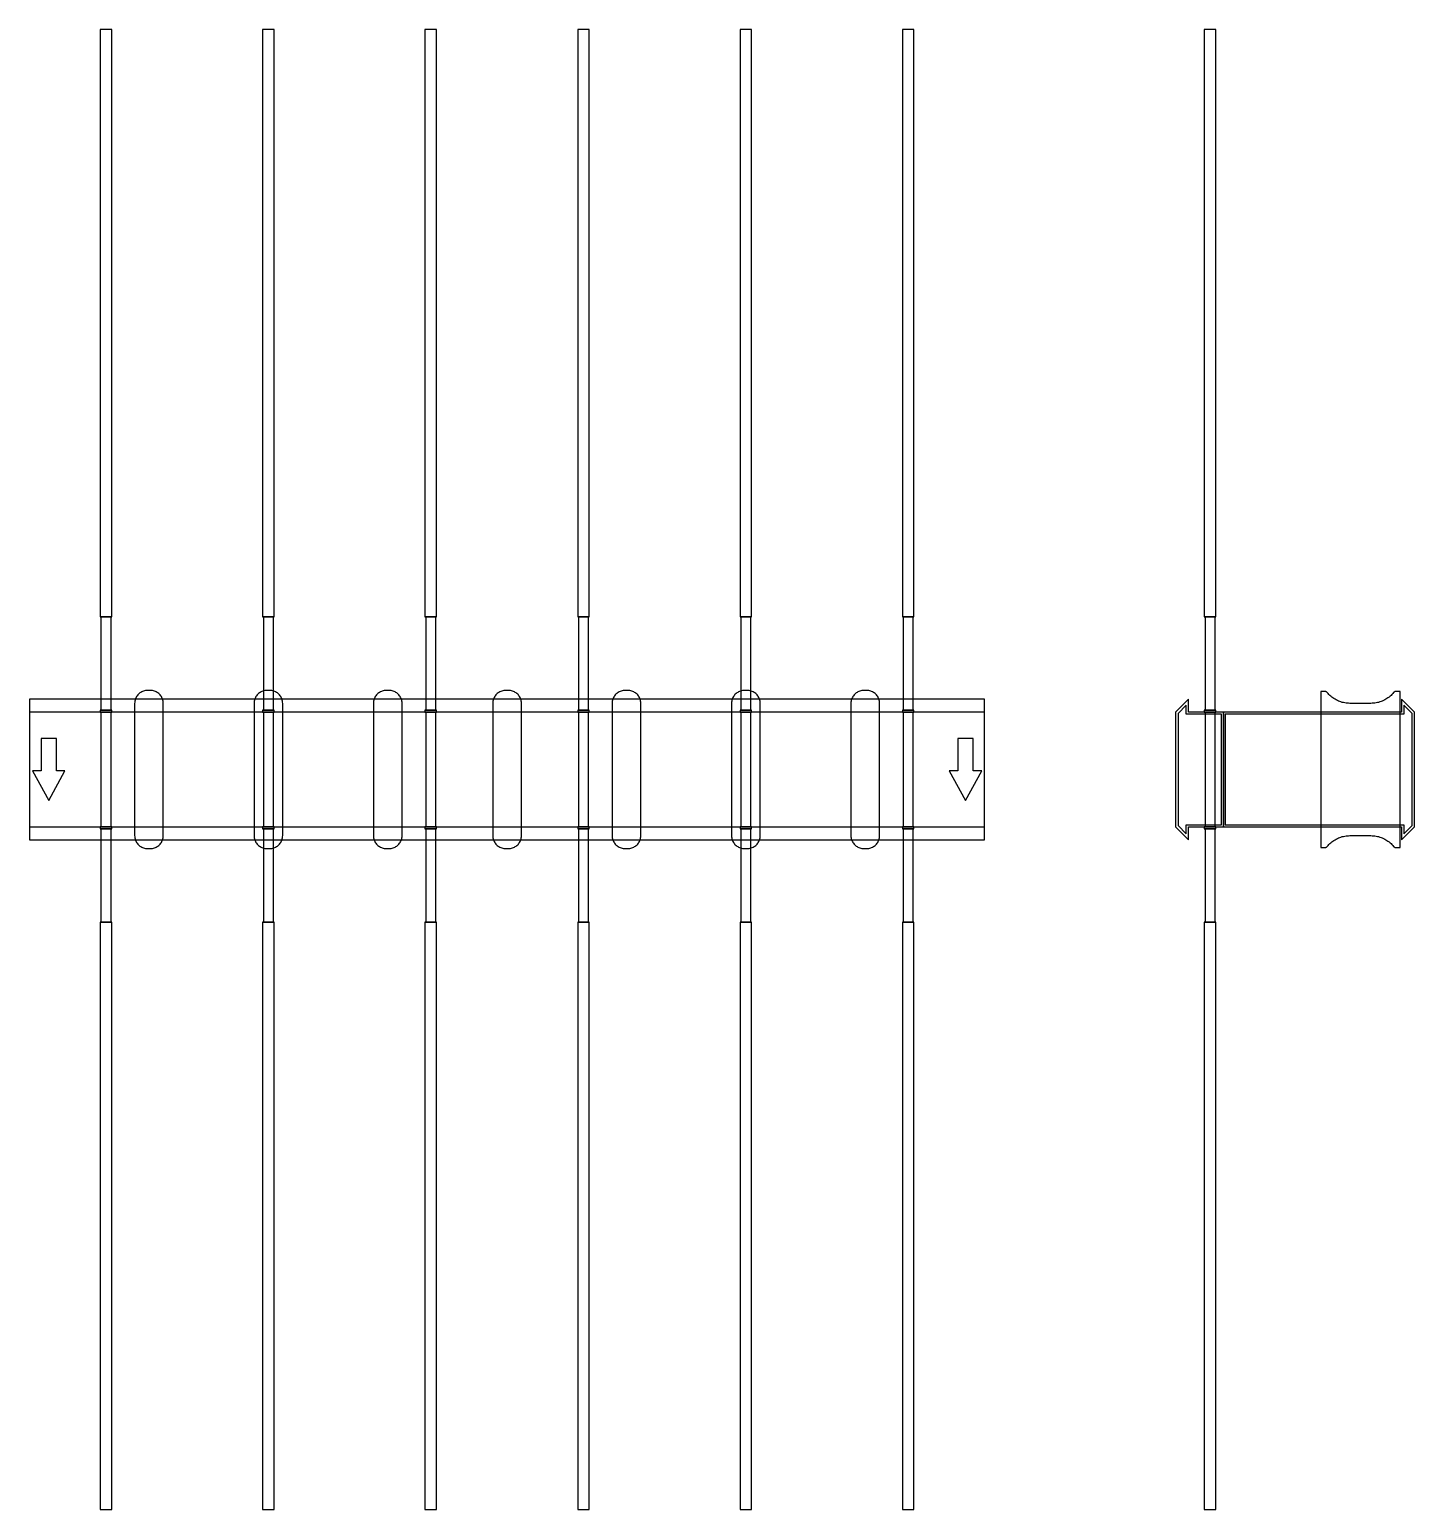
# Model space of a CAD drawing. Extents: x 0 to 1450, y -775 to 775.
import ezdxf

# ---------------------------------------------------------------- set-up
doc = ezdxf.new("R2010")
doc.units = 0
doc.layers.add('Halfen', color=7, linetype='CONTINUOUS')

msp = doc.modelspace()

# ---------------------------------------------------------------- linework, layer by layer
at = {"layer": 'Halfen', "color": 7}
for points in [[(86, 160), (86, 775), (74, 775), (74, 160)], [(256, 160), (256, 775), (244, 775), (244, 160)], [(426, 160), (426, 775), (414, 775), (414, 160)], [(586, 160), (586, 775), (574, 775), (574, 160)], [(756, 160), (756, 775), (744, 775), (744, 160)], [(926, 160), (926, 775), (914, 775), (914, 160)], [(1242, 160), (1242, 775), (1230, 775), (1230, 160)], [(85.25, 62), (85.25, 160), (74.75, 160), (74.75, 62)], [(255.25, 62), (255.25, 160), (244.75, 160), (244.75, 62)], [(425.25, 62), (425.25, 160), (414.75, 160), (414.75, 62)], [(585.25, 62), (585.25, 160), (574.75, 160), (574.75, 62)], [(755.25, 62), (755.25, 160), (744.75, 160), (744.75, 62)], [(925.25, 62), (925.25, 160), (914.75, 160), (914.75, 62)], [(1241.25, 62), (1241.25, 160), (1230.75, 160), (1230.75, 62)], [(140, -69.3), (140, -56.8), (140, 69.3), (139.958, 70.359), (139.834, 71.412), (139.627, 72.452), (139.339, 73.472), (138.972, 74.466), (138.529, 75.429), (138.011, 76.354), (137.422, 77.235), (136.765, 78.068), (136.046, 78.846), (135.268, 79.565), (134.435, 80.222), (133.554, 80.811), (132.629, 81.329), (131.666, 81.772), (130.672, 82.139), (129.652, 82.427), (128.612, 82.634), (127.559, 82.758), (126.5, 82.8), (123.5, 82.8), (122.441, 82.758), (121.388, 82.634), (120.348, 82.427), (119.328, 82.139), (118.334, 81.772), (117.371, 81.329), (116.446, 80.811), (115.565, 80.222), (114.732, 79.565), (113.954, 78.846), (113.235, 78.068), (112.578, 77.235), (111.989, 76.354), (111.471, 75.429), (111.028, 74.466), (110.661, 73.472), (110.373, 72.452), (110.166, 71.412), (110.042, 70.359), (110, 69.3), (110, -56.8), (110, -69.3), (110.042, -70.359), (110.166, -71.412), (110.373, -72.452), (110.661, -73.472), (111.028, -74.466), (111.471, -75.429), (111.989, -76.354), (112.578, -77.235), (113.235, -78.068), (113.954, -78.846), (114.732, -79.565), (115.565, -80.222), (116.446, -80.811), (117.371, -81.329), (118.334, -81.772), (119.328, -82.139), (120.348, -82.427), (121.388, -82.634), (122.441, -82.758), (123.5, -82.8), (126.5, -82.8), (127.559, -82.758), (128.612, -82.634), (129.652, -82.427), (130.672, -82.139), (131.666, -81.772), (132.629, -81.329), (133.554, -80.811), (134.435, -80.222), (135.268, -79.565), (136.046, -78.846), (136.765, -78.068), (137.422, -77.235), (138.011, -76.354), (138.529, -75.429), (138.972, -74.466), (139.339, -73.472), (139.627, -72.452), (139.834, -71.412), (139.958, -70.359), (140, -69.3)], [(265, -69.3), (265, -56.8), (265, 69.3), (264.958, 70.359), (264.834, 71.412), (264.627, 72.452), (264.339, 73.472), (263.972, 74.466), (263.529, 75.429), (263.011, 76.354), (262.422, 77.235), (261.765, 78.068), (261.046, 78.846), (260.268, 79.565), (259.435, 80.222), (258.554, 80.811), (257.629, 81.329), (256.666, 81.772), (255.672, 82.139), (254.652, 82.427), (253.612, 82.634), (252.559, 82.758), (251.5, 82.8), (248.5, 82.8), (247.441, 82.758), (246.388, 82.634), (245.348, 82.427), (244.328, 82.139), (243.334, 81.772), (242.371, 81.329), (241.446, 80.811), (240.565, 80.222), (239.732, 79.565), (238.954, 78.846), (238.235, 78.068), (237.578, 77.235), (236.989, 76.354), (236.471, 75.429), (236.028, 74.466), (235.661, 73.472), (235.373, 72.452), (235.166, 71.412), (235.042, 70.359), (235, 69.3), (235, -56.8), (235, -69.3), (235.042, -70.359), (235.166, -71.412), (235.373, -72.452), (235.661, -73.472), (236.028, -74.466), (236.471, -75.429), (236.989, -76.354), (237.578, -77.235), (238.235, -78.068), (238.954, -78.846), (239.732, -79.565), (240.565, -80.222), (241.446, -80.811), (242.371, -81.329), (243.334, -81.772), (244.328, -82.139), (245.348, -82.427), (246.388, -82.634), (247.441, -82.758), (248.5, -82.8), (251.5, -82.8), (252.559, -82.758), (253.612, -82.634), (254.652, -82.427), (255.672, -82.139), (256.666, -81.772), (257.629, -81.329), (258.554, -80.811), (259.435, -80.222), (260.268, -79.565), (261.046, -78.846), (261.765, -78.068), (262.422, -77.235), (263.011, -76.354), (263.529, -75.429), (263.972, -74.466), (264.339, -73.472), (264.627, -72.452), (264.834, -71.412), (264.958, -70.359), (265, -69.3)], [(390, -69.3), (390, -56.8), (390, 69.3), (389.958, 70.359), (389.834, 71.412), (389.627, 72.452), (389.339, 73.472), (388.972, 74.466), (388.529, 75.429), (388.011, 76.354), (387.422, 77.235), (386.765, 78.068), (386.046, 78.846), (385.268, 79.565), (384.435, 80.222), (383.554, 80.811), (382.629, 81.329), (381.666, 81.772), (380.672, 82.139), (379.652, 82.427), (378.612, 82.634), (377.559, 82.758), (376.5, 82.8), (373.5, 82.8), (372.441, 82.758), (371.388, 82.634), (370.348, 82.427), (369.328, 82.139), (368.334, 81.772), (367.371, 81.329), (366.446, 80.811), (365.565, 80.222), (364.732, 79.565), (363.954, 78.846), (363.235, 78.068), (362.578, 77.235), (361.989, 76.354), (361.471, 75.429), (361.028, 74.466), (360.661, 73.472), (360.373, 72.452), (360.166, 71.412), (360.042, 70.359), (360, 69.3), (360, -56.8), (360, -69.3), (360.042, -70.359), (360.166, -71.412), (360.373, -72.452), (360.661, -73.472), (361.028, -74.466), (361.471, -75.429), (361.989, -76.354), (362.578, -77.235), (363.235, -78.068), (363.954, -78.846), (364.732, -79.565), (365.565, -80.222), (366.446, -80.811), (367.371, -81.329), (368.334, -81.772), (369.328, -82.139), (370.348, -82.427), (371.388, -82.634), (372.441, -82.758), (373.5, -82.8), (376.5, -82.8), (377.559, -82.758), (378.612, -82.634), (379.652, -82.427), (380.672, -82.139), (381.666, -81.772), (382.629, -81.329), (383.554, -80.811), (384.435, -80.222), (385.268, -79.565), (386.046, -78.846), (386.765, -78.068), (387.422, -77.235), (388.011, -76.354), (388.529, -75.429), (388.972, -74.466), (389.339, -73.472), (389.627, -72.452), (389.834, -71.412), (389.958, -70.359), (390, -69.3)], [(515, -69.3), (515, -56.8), (515, 69.3), (514.958, 70.359), (514.834, 71.412), (514.627, 72.452), (514.339, 73.472), (513.972, 74.466), (513.529, 75.429), (513.011, 76.354), (512.422, 77.235), (511.765, 78.068), (511.046, 78.846), (510.268, 79.565), (509.435, 80.222), (508.554, 80.811), (507.629, 81.329), (506.666, 81.772), (505.672, 82.139), (504.652, 82.427), (503.612, 82.634), (502.559, 82.758), (501.5, 82.8), (498.5, 82.8), (497.441, 82.758), (496.388, 82.634), (495.348, 82.427), (494.328, 82.139), (493.334, 81.772), (492.371, 81.329), (491.446, 80.811), (490.565, 80.222), (489.732, 79.565), (488.954, 78.846), (488.235, 78.068), (487.578, 77.235), (486.989, 76.354), (486.471, 75.429), (486.028, 74.466), (485.661, 73.472), (485.373, 72.452), (485.166, 71.412), (485.042, 70.359), (485, 69.3), (485, -56.8), (485, -69.3), (485.042, -70.359), (485.166, -71.412), (485.373, -72.452), (485.661, -73.472), (486.028, -74.466), (486.471, -75.429), (486.989, -76.354), (487.578, -77.235), (488.235, -78.068), (488.954, -78.846), (489.732, -79.565), (490.565, -80.222), (491.446, -80.811), (492.371, -81.329), (493.334, -81.772), (494.328, -82.139), (495.348, -82.427), (496.388, -82.634), (497.441, -82.758), (498.5, -82.8), (501.5, -82.8), (502.559, -82.758), (503.612, -82.634), (504.652, -82.427), (505.672, -82.139), (506.666, -81.772), (507.629, -81.329), (508.554, -80.811), (509.435, -80.222), (510.268, -79.565), (511.046, -78.846), (511.765, -78.068), (512.422, -77.235), (513.011, -76.354), (513.529, -75.429), (513.972, -74.466), (514.339, -73.472), (514.627, -72.452), (514.834, -71.412), (514.958, -70.359), (515, -69.3)], [(640, -69.3), (640, -56.8), (640, 69.3), (639.958, 70.359), (639.834, 71.412), (639.627, 72.452), (639.339, 73.472), (638.972, 74.466), (638.529, 75.429), (638.011, 76.354), (637.422, 77.235), (636.765, 78.068), (636.046, 78.846), (635.268, 79.565), (634.435, 80.222), (633.554, 80.811), (632.629, 81.329), (631.666, 81.772), (630.672, 82.139), (629.652, 82.427), (628.612, 82.634), (627.559, 82.758), (626.5, 82.8), (623.5, 82.8), (622.441, 82.758), (621.388, 82.634), (620.348, 82.427), (619.328, 82.139), (618.334, 81.772), (617.371, 81.329), (616.446, 80.811), (615.565, 80.222), (614.732, 79.565), (613.954, 78.846), (613.235, 78.068), (612.578, 77.235), (611.989, 76.354), (611.471, 75.429), (611.028, 74.466), (610.661, 73.472), (610.373, 72.452), (610.166, 71.412), (610.042, 70.359), (610, 69.3), (610, -56.8), (610, -69.3), (610.042, -70.359), (610.166, -71.412), (610.373, -72.452), (610.661, -73.472), (611.028, -74.466), (611.471, -75.429), (611.989, -76.354), (612.578, -77.235), (613.235, -78.068), (613.954, -78.846), (614.732, -79.565), (615.565, -80.222), (616.446, -80.811), (617.371, -81.329), (618.334, -81.772), (619.328, -82.139), (620.348, -82.427), (621.388, -82.634), (622.441, -82.758), (623.5, -82.8), (626.5, -82.8), (627.559, -82.758), (628.612, -82.634), (629.652, -82.427), (630.672, -82.139), (631.666, -81.772), (632.629, -81.329), (633.554, -80.811), (634.435, -80.222), (635.268, -79.565), (636.046, -78.846), (636.765, -78.068), (637.422, -77.235), (638.011, -76.354), (638.529, -75.429), (638.972, -74.466), (639.339, -73.472), (639.627, -72.452), (639.834, -71.412), (639.958, -70.359), (640, -69.3)], [(765, -69.3), (765, -56.8), (765, 69.3), (764.958, 70.359), (764.834, 71.412), (764.627, 72.452), (764.339, 73.472), (763.972, 74.466), (763.529, 75.429), (763.011, 76.354), (762.422, 77.235), (761.765, 78.068), (761.046, 78.846), (760.268, 79.565), (759.435, 80.222), (758.554, 80.811), (757.629, 81.329), (756.666, 81.772), (755.672, 82.139), (754.652, 82.427), (753.612, 82.634), (752.559, 82.758), (751.5, 82.8), (748.5, 82.8), (747.441, 82.758), (746.388, 82.634), (745.348, 82.427), (744.328, 82.139), (743.334, 81.772), (742.371, 81.329), (741.446, 80.811), (740.565, 80.222), (739.732, 79.565), (738.954, 78.846), (738.235, 78.068), (737.578, 77.235), (736.989, 76.354), (736.471, 75.429), (736.028, 74.466), (735.661, 73.472), (735.373, 72.452), (735.166, 71.412), (735.042, 70.359), (735, 69.3), (735, -56.8), (735, -69.3), (735.042, -70.359), (735.166, -71.412), (735.373, -72.452), (735.661, -73.472), (736.028, -74.466), (736.471, -75.429), (736.989, -76.354), (737.578, -77.235), (738.235, -78.068), (738.954, -78.846), (739.732, -79.565), (740.565, -80.222), (741.446, -80.811), (742.371, -81.329), (743.334, -81.772), (744.328, -82.139), (745.348, -82.427), (746.388, -82.634), (747.441, -82.758), (748.5, -82.8), (751.5, -82.8), (752.559, -82.758), (753.612, -82.634), (754.652, -82.427), (755.672, -82.139), (756.666, -81.772), (757.629, -81.329), (758.554, -80.811), (759.435, -80.222), (760.268, -79.565), (761.046, -78.846), (761.765, -78.068), (762.422, -77.235), (763.011, -76.354), (763.529, -75.429), (763.972, -74.466), (764.339, -73.472), (764.627, -72.452), (764.834, -71.412), (764.958, -70.359), (765, -69.3)], [(890, -69.3), (890, -56.8), (890, 69.3), (889.958, 70.359), (889.834, 71.412), (889.627, 72.452), (889.339, 73.472), (888.972, 74.466), (888.529, 75.429), (888.011, 76.354), (887.422, 77.235), (886.765, 78.068), (886.046, 78.846), (885.268, 79.565), (884.435, 80.222), (883.554, 80.811), (882.629, 81.329), (881.666, 81.772), (880.672, 82.139), (879.652, 82.427), (878.612, 82.634), (877.559, 82.758), (876.5, 82.8), (873.5, 82.8), (872.441, 82.758), (871.388, 82.634), (870.348, 82.427), (869.328, 82.139), (868.334, 81.772), (867.371, 81.329), (866.446, 80.811), (865.565, 80.222), (864.732, 79.565), (863.954, 78.846), (863.235, 78.068), (862.578, 77.235), (861.989, 76.354), (861.471, 75.429), (861.028, 74.466), (860.661, 73.472), (860.373, 72.452), (860.166, 71.412), (860.042, 70.359), (860, 69.3), (860, -56.8), (860, -69.3), (860.042, -70.359), (860.166, -71.412), (860.373, -72.452), (860.661, -73.472), (861.028, -74.466), (861.471, -75.429), (861.989, -76.354), (862.578, -77.235), (863.235, -78.068), (863.954, -78.846), (864.732, -79.565), (865.565, -80.222), (866.446, -80.811), (867.371, -81.329), (868.334, -81.772), (869.328, -82.139), (870.348, -82.427), (871.388, -82.634), (872.441, -82.758), (873.5, -82.8), (876.5, -82.8), (877.559, -82.758), (878.612, -82.634), (879.652, -82.427), (880.672, -82.139), (881.666, -81.772), (882.629, -81.329), (883.554, -80.811), (884.435, -80.222), (885.268, -79.565), (886.046, -78.846), (886.765, -78.068), (887.422, -77.235), (888.011, -76.354), (888.529, -75.429), (888.972, -74.466), (889.339, -73.472), (889.627, -72.452), (889.834, -71.412), (889.958, -70.359), (890, -69.3)], [(1435, -81.8), (1435, 81.8), (1431, 81.8), (1430.846, 81.797), (1430.691, 81.786), (1430.538, 81.769), (1430.385, 81.746), (1430.234, 81.715), (1430.084, 81.678), (1429.936, 81.634), (1429.789, 81.584), (1429.646, 81.527), (1429.505, 81.464), (1429.366, 81.395), (1429.231, 81.32), (1429.1, 81.239), (1428.972, 81.153), (1428.848, 81.06), (1428.728, 80.963), (1428.613, 80.86), (1428.502, 80.752), (1428.397, 80.639), (1428.296, 80.522), (1427.41, 79.491), (1426.479, 78.5), (1425.505, 77.551), (1424.491, 76.646), (1423.437, 75.787), (1422.347, 74.975), (1421.222, 74.211), (1420.064, 73.499), (1418.876, 72.838), (1417.66, 72.23), (1416.418, 71.676), (1415.153, 71.178), (1413.867, 70.736), (1412.563, 70.351), (1411.243, 70.024), (1409.911, 69.756), (1408.567, 69.547), (1407.216, 69.397), (1405.859, 69.307), (1404.5, 69.277), (1382.5, 69.277), (1381.141, 69.307), (1379.784, 69.397), (1378.433, 69.547), (1377.089, 69.756), (1375.757, 70.024), (1374.437, 70.351), (1373.133, 70.736), (1371.847, 71.178), (1370.582, 71.676), (1369.34, 72.23), (1368.124, 72.838), (1366.936, 73.499), (1365.778, 74.211), (1364.653, 74.975), (1363.563, 75.787), (1362.509, 76.646), (1361.495, 77.551), (1360.521, 78.5), (1359.59, 79.491), (1358.704, 80.522), (1358.603, 80.639), (1358.498, 80.752), (1358.387, 80.86), (1358.272, 80.963), (1358.152, 81.06), (1358.028, 81.153), (1357.9, 81.239), (1357.769, 81.32), (1357.634, 81.395), (1357.495, 81.464), (1357.354, 81.527), (1357.211, 81.584), (1357.064, 81.634), (1356.916, 81.678), (1356.766, 81.715), (1356.615, 81.746), (1356.462, 81.769), (1356.309, 81.786), (1356.154, 81.797), (1356, 81.8), (1352, 81.8), (1352, -81.8), (1356, -81.8), (1356.154, -81.797), (1356.309, -81.786), (1356.462, -81.769), (1356.615, -81.746), (1356.766, -81.715), (1356.916, -81.678), (1357.064, -81.634), (1357.211, -81.584), (1357.354, -81.527), (1357.495, -81.464), (1357.634, -81.395), (1357.769, -81.32), (1357.9, -81.239), (1358.028, -81.153), (1358.152, -81.06), (1358.272, -80.963), (1358.387, -80.86), (1358.498, -80.752), (1358.603, -80.639), (1358.704, -80.522), (1359.59, -79.491), (1360.521, -78.5), (1361.495, -77.551), (1362.509, -76.646), (1363.563, -75.787), (1364.653, -74.975), (1365.778, -74.211), (1366.936, -73.499), (1368.124, -72.838), (1369.34, -72.23), (1370.582, -71.676), (1371.847, -71.178), (1373.133, -70.736), (1374.437, -70.351), (1375.757, -70.024), (1377.089, -69.756), (1378.433, -69.547), (1379.784, -69.397), (1381.141, -69.307), (1382.5, -69.277), (1404.5, -69.277), (1405.859, -69.307), (1407.216, -69.397), (1408.567, -69.547), (1409.911, -69.756), (1411.243, -70.024), (1412.563, -70.351), (1413.867, -70.736), (1415.153, -71.178), (1416.418, -71.676), (1417.66, -72.23), (1418.876, -72.838), (1420.064, -73.499), (1421.222, -74.211), (1422.347, -74.975), (1423.437, -75.787), (1424.491, -76.646), (1425.505, -77.551), (1426.479, -78.5), (1427.41, -79.491), (1428.296, -80.522), (1428.397, -80.639), (1428.502, -80.752), (1428.613, -80.86), (1428.728, -80.963), (1428.848, -81.06), (1428.972, -81.153), (1429.1, -81.239), (1429.231, -81.32), (1429.366, -81.395), (1429.505, -81.464), (1429.646, -81.527), (1429.789, -81.584), (1429.936, -81.634), (1430.084, -81.678), (1430.234, -81.715), (1430.385, -81.746), (1430.538, -81.769), (1430.691, -81.786), (1430.846, -81.797), (1431, -81.8)], [(0, -73.5), (1000, -73.5), (1000, 73.5), (0, 73.5)], [(86, 60), (86, 62), (74, 62), (74, 60)], [(256, 60), (256, 62), (244, 62), (244, 60)], [(426, 60), (426, 62), (414, 62), (414, 60)], [(586, 60), (586, 62), (574, 62), (574, 60)], [(756, 60), (756, 62), (744, 62), (744, 60)], [(926, 60), (926, 62), (914, 62), (914, 60)], [(1250, -60), (1250, 60), (1213.5, 60), (1213.5, 73.5), (1200, 60), (1200, -60), (1213.5, -73.5), (1213.5, -60)], [(1248, -58), (1248, 58), (1211, 58), (1211, 67.25), (1202.5, 58.75), (1202.5, -58.75), (1211, -67.25), (1211, -58)], [(1242, 60), (1242, 62), (1230, 62), (1230, 60)], [(1450, -60), (1450, 60), (1436.5, 73.5), (1436.5, 60), (1250, 60), (1250, -60), (1436.5, -60), (1436.5, -73.5)], [(1447.5, -58.75), (1447.5, 58.75), (1439, 67.25), (1439, 58), (1252, 58), (1252, -58), (1439, -58), (1439, -67.25)], [(0, -60), (1000, -60), (1000, 60), (0, 60)], [(85.25, -60), (85.25, 60), (74.75, 60), (74.75, -60)], [(255.25, -60), (255.25, 60), (244.75, 60), (244.75, -60)], [(425.25, -60), (425.25, 60), (414.75, 60), (414.75, -60)], [(585.25, -60), (585.25, 60), (574.75, 60), (574.75, -60)], [(755.25, -60), (755.25, 60), (744.75, 60), (744.75, -60)], [(925.25, -60), (925.25, 60), (914.75, 60), (914.75, -60)], [(1241.25, -60), (1241.25, 60), (1230.75, 60), (1230.75, -60)], [(20, -32.5), (37, -1.5), (28, -1.5), (28, 32.5), (12, 32.5), (12, -1.5), (3, -1.5)], [(980, -32.5), (997, -1.5), (988, -1.5), (988, 32.5), (972, 32.5), (972, -1.5), (963, -1.5)], [(86, -62), (86, -60), (74, -60), (74, -62)], [(85.25, -160), (85.25, -62), (74.75, -62), (74.75, -160)], [(256, -62), (256, -60), (244, -60), (244, -62)], [(255.25, -160), (255.25, -62), (244.75, -62), (244.75, -160)], [(426, -62), (426, -60), (414, -60), (414, -62)], [(425.25, -160), (425.25, -62), (414.75, -62), (414.75, -160)], [(586, -62), (586, -60), (574, -60), (574, -62)], [(585.25, -160), (585.25, -62), (574.75, -62), (574.75, -160)], [(756, -62), (756, -60), (744, -60), (744, -62)], [(755.25, -160), (755.25, -62), (744.75, -62), (744.75, -160)], [(926, -62), (926, -60), (914, -60), (914, -62)], [(925.25, -160), (925.25, -62), (914.75, -62), (914.75, -160)], [(1242, -62), (1242, -60), (1230, -60), (1230, -62)], [(1241.25, -160), (1241.25, -62), (1230.75, -62), (1230.75, -160)], [(86, -775), (86, -160), (74, -160), (74, -775)], [(256, -775), (256, -160), (244, -160), (244, -775)], [(426, -775), (426, -160), (414, -160), (414, -775)], [(586, -775), (586, -160), (574, -160), (574, -775)], [(756, -775), (756, -160), (744, -160), (744, -775)], [(926, -775), (926, -160), (914, -160), (914, -775)], [(1242, -775), (1242, -160), (1230, -160), (1230, -775)]]:
    msp.add_lwpolyline(points, close=True, dxfattribs=at)

doc.saveas('drawing.dxf')
